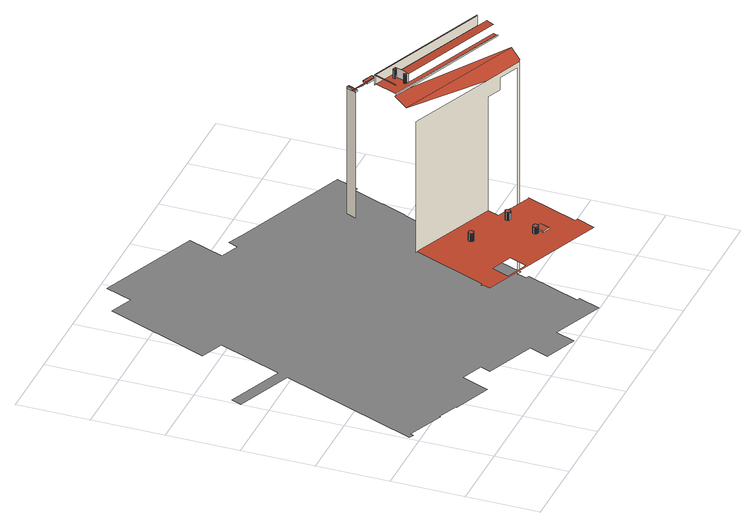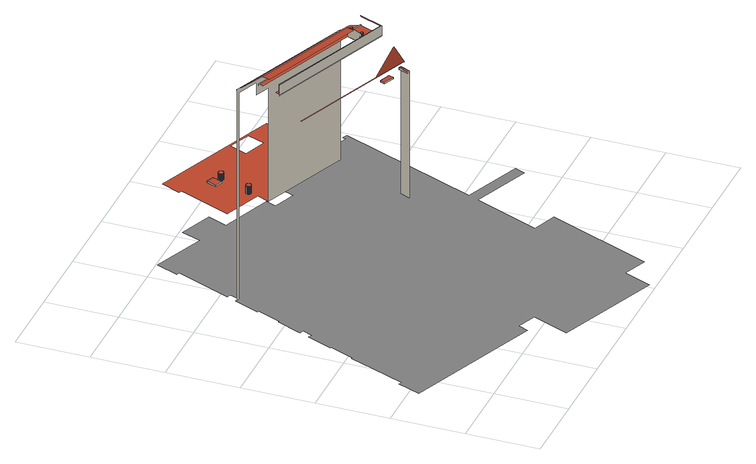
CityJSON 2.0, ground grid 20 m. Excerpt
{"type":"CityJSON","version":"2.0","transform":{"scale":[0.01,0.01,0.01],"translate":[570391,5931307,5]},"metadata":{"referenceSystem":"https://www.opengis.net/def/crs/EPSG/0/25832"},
"CityObjects":{
"building1":{"type":"Building","attributes":{"Grundfläche 2D":"7410.636134","Grundhöhe NN":"5.742"},"children":["building1-1","building1-2","building1-3","building1-4","building1-5","building1-6","building1-7","building1-8"],"geometry":[{"type":"MultiSurface","lod":"3","boundaries":[[[0,1,2,3,4,5,6,7,8,9,10,11,12,13,14,15,16,17,18,19,20,21,22],[23,24,25,26]],[[27,28,29,30,31,32,33,34,35,36]],[[37,38,39,40,41,42,43]],[[44,38,37,45]],[[46,7,6,5,4,47,48,49,50,51,52,53,54,55,56,57,58,59,60,61,62,63]],[[64,65,66,67,68,69,70,71,72,73]],[[74,75,76,77]],[[78,79,80,81,82,83,84]],[[85,86,87,88,89,90,91,92,93,94,95,96,97,98,99,55,54,100,101,102,103,104,105,106,107,108,109,110,111,112,113,114,115,116,117,118,119,120,121,122,123,124,125,126,127,128,129,130,131,132,133,134,135,136,137,138,139,140,141,142,143,144,145,146,147,148,149]],[[150,151,152,153,154,29,28,27,36,155]],[[57,156,157,34,33,32,158,58]],[[39,38,44,159,160,161,162,163,164,40]],[[161,160,78,84]],[[41,165,166,167,43,42]],[[168,169,170,81,80,79]],[[171,172,173,174,175,170,169,168,176,177]],[[65,64,73,178,179,180,181,182,67,66]]],"semantics":{"surfaces":[{"type":"RoofSurface"},{"type":"WallSurface"},{"type":"GroundSurface"}],"values":[0,0,1,1,1,0,1,0,2,1,0,0,1,0,1,1,0]}}]},
"building1-1":{"type":"BuildingInstallation","parents":["building1"],"geometry":[{"type":"MultiSurface","lod":"3","boundaries":[[[183,184,185,186,187,188,189,190,191,192,193,194,195,196,197,198,199,200,201,202,203,204,205,206,207,208,209,210,211,212,213,214,215,216,217,218,219,220,221,222,223,224,225,226,227,228,229,230]],[[189,188,231,232]],[[190,189,232,233]],[[191,190,233,234]],[[192,191,234,235]],[[186,185,236,237]],[[187,186,237,238]],[[188,187,238,231]],[[193,192,235,239]],[[194,193,239,240]],[[195,194,240,241]],[[196,195,241,242]],[[197,196,242,243]],[[198,197,243,244]],[[199,198,244,245]],[[200,199,245,246]],[[201,200,246,247]],[[202,201,247,248]],[[203,202,248,249]],[[204,203,249,250]],[[205,204,250,251]],[[206,205,251,252]],[[207,206,252,253]],[[208,207,253,254]],[[209,208,254,255]],[[210,209,255,256]],[[211,210,256,257]],[[212,211,257,258]],[[213,212,258,259]],[[214,213,259,260]],[[215,214,260,261]],[[216,215,261,262]],[[217,216,262,263]],[[218,217,263,264]],[[219,218,264,265]],[[220,219,265,266]],[[221,220,266,267]],[[222,221,267,268]],[[223,222,268,269]],[[224,223,269,270]],[[225,224,270,271]],[[226,225,271,272]],[[227,226,272,273]],[[228,227,273,274]],[[229,228,274,275]],[[230,229,275,276]],[[183,230,276,277]],[[184,183,277,278]],[[185,184,278,236]]],"semantics":{"surfaces":[{"type":"RoofSurface"},{"type":"WallSurface"}],"values":[0,1,1,1,1,1,1,1,1,1,1,1,1,1,1,1,1,1,1,1,1,1,1,1,1,1,1,1,1,1,1,1,1,1,1,1,1,1,1,1,1,1,1,1,1,1,1,1,1]}}]},
"building1-2":{"type":"BuildingInstallation","parents":["building1"],"geometry":[{"type":"MultiSurface","lod":"3","boundaries":[[[279,280,281,282,283,284,285,286,287,288,289,290,291,292,293,294,295,296,297,298,299,300,301,302,303,304,305,306,307,308,309,310,311,312,313,314,315,316,317,318,319,320,321,322,323,324,325,326,327,328,329]],[[283,282,330,331]],[[284,283,331,332]],[[285,284,332,333]],[[286,285,333,334]],[[281,280,335,336]],[[282,281,336,330]],[[287,286,334,337]],[[288,287,337,338]],[[289,288,338,339]],[[290,289,339,340]],[[291,290,340,341]],[[292,291,341,342]],[[293,292,342,343]],[[294,293,343,344]],[[295,294,344,345]],[[296,295,345,346]],[[297,296,346,347]],[[298,297,347,348]],[[299,298,348,349]],[[300,299,349,350]],[[301,300,350,351]],[[302,301,351,352]],[[303,302,352,353]],[[304,303,353,354]],[[305,304,354,355]],[[306,305,355,356]],[[307,306,356,357]],[[308,307,357,358]],[[309,308,358,359]],[[310,309,359,360]],[[311,310,360,361]],[[312,311,361,362]],[[313,312,362,363]],[[314,313,363,364]],[[315,314,364,365]],[[316,315,365,366]],[[317,316,366,367]],[[368,319,318,317,367,369]],[[320,319,368,370]],[[321,320,370,371]],[[322,321,371,372]],[[323,322,372,373]],[[324,323,373,374]],[[325,324,374,375]],[[326,325,375,376]],[[327,326,376,377]],[[328,327,377,378]],[[329,328,378,379]],[[279,329,379,380]],[[280,279,380,335]]],"semantics":{"surfaces":[{"type":"RoofSurface"},{"type":"WallSurface"}],"values":[0,1,1,1,1,1,1,1,1,1,1,1,1,1,1,1,1,1,1,1,1,1,1,1,1,1,1,1,1,1,1,1,1,1,1,1,1,1,1,1,1,1,1,1,1,1,1,1,1,1,1]}}]},
"building1-3":{"type":"BuildingInstallation","parents":["building1"],"geometry":[{"type":"MultiSurface","lod":"3","boundaries":[[[381,382,383,384,385,386,387,388,389,390,391,392,393,394,395,396,397,398,399,400,401,402,403,404,405,406,407,408,409,410,411,412,413,414,415,416,417,418,419,420,421,422,423,424,425,426,427,428]],[[390,389,429,430]],[[391,390,430,431]],[[392,391,431,432]],[[393,392,432,433]],[[394,393,433,434]],[[388,387,435,436]],[[389,388,436,429]],[[395,394,434,437]],[[396,395,437,438]],[[397,396,438,439]],[[398,397,439,440]],[[399,398,440,441]],[[400,399,441,442]],[[401,400,442,443]],[[402,401,443,444]],[[403,402,444,445]],[[404,403,445,446]],[[405,404,446,447]],[[406,405,447,448]],[[407,406,448,449]],[[408,407,449,450]],[[409,408,450,451]],[[410,409,451,452]],[[411,410,452,453]],[[412,411,453,454]],[[413,412,454,455]],[[414,413,455,456]],[[415,414,456,457]],[[416,415,457,458]],[[417,416,458,459]],[[418,417,459,460]],[[419,418,460,461]],[[420,419,461,462]],[[421,420,462,463]],[[422,421,463,464]],[[423,422,464,465]],[[424,423,465,466]],[[425,424,466,467]],[[426,425,467,468]],[[427,426,468,469]],[[428,427,469,470]],[[381,428,470,471]],[[382,381,471,472]],[[383,382,472,473]],[[384,383,473,474]],[[385,384,474,475]],[[386,385,475,476]],[[387,386,476,435]]],"semantics":{"surfaces":[{"type":"RoofSurface"},{"type":"WallSurface"}],"values":[0,1,1,1,1,1,1,1,1,1,1,1,1,1,1,1,1,1,1,1,1,1,1,1,1,1,1,1,1,1,1,1,1,1,1,1,1,1,1,1,1,1,1,1,1,1,1,1,1]}}]},
"building1-4":{"type":"BuildingInstallation","parents":["building1"],"geometry":[{"type":"MultiSurface","lod":"3","boundaries":[[[477,478,479,480,481,482,483,484,485,486,487,488,489,490,491,492,493,494,495,496,497,498,499,500,501,502,503,504,505,506,507,508,509,510,511,512,513,514,515,516,517,518,519,520,521,522,523,524]],[[482,481,525,526]],[[483,482,526,527]],[[484,483,527,528]],[[478,477,529,530]],[[479,478,530,531]],[[480,479,531,532]],[[481,480,532,525]],[[485,484,528,533]],[[486,485,533,534]],[[487,486,534,535]],[[488,487,535,536]],[[489,488,536,537]],[[490,489,537,538]],[[491,490,538,539]],[[492,491,539,540]],[[493,492,540,541]],[[494,493,541,542]],[[495,494,542,543]],[[496,495,543,544]],[[497,496,544,545]],[[498,497,545,546]],[[499,498,546,547]],[[500,499,547,548]],[[501,500,548,549]],[[502,501,549,550]],[[503,502,550,551]],[[504,503,551,552]],[[505,504,552,553]],[[506,505,553,554]],[[507,506,554,555]],[[508,507,555,556]],[[509,508,556,557]],[[510,509,557,558]],[[511,510,558,559]],[[512,511,559,560]],[[513,512,560,561]],[[514,513,561,562]],[[515,514,562,563]],[[516,515,563,564]],[[517,516,564,565]],[[518,517,565,566]],[[519,518,566,567]],[[520,519,567,568]],[[521,520,568,569]],[[522,521,569,570]],[[523,522,570,571]],[[524,523,571,572]],[[477,524,572,529]]],"semantics":{"surfaces":[{"type":"RoofSurface"},{"type":"WallSurface"}],"values":[0,1,1,1,1,1,1,1,1,1,1,1,1,1,1,1,1,1,1,1,1,1,1,1,1,1,1,1,1,1,1,1,1,1,1,1,1,1,1,1,1,1,1,1,1,1,1,1,1]}}]},
"building1-5":{"type":"BuildingInstallation","parents":["building1"],"geometry":[{"type":"MultiSurface","lod":"3","boundaries":[[[573,574,575,576]],[[577,578,574,573]],[[578,579,575,574]],[[579,580,576,575]],[[580,577,573,576]]],"semantics":{"surfaces":[{"type":"RoofSurface"},{"type":"WallSurface"}],"values":[0,1,1,1,1]}}]},
"building1-6":{"type":"BuildingInstallation","parents":["building1"],"geometry":[{"type":"MultiSurface","lod":"3","boundaries":[[[581,582,583,584]],[[585,582,581,77]],[[585,586,583,582]],[[74,584,583,586]],[[77,581,584,74]]],"semantics":{"surfaces":[{"type":"RoofSurface"},{"type":"WallSurface"}],"values":[0,1,1,1,1]}}]},
"building1-7":{"type":"BuildingInstallation","parents":["building1"],"geometry":[{"type":"MultiSurface","lod":"3","boundaries":[[[587,588,589,590,591,592,593,594,595,596,597,598,599,600,601,602,603,604,605,606,607,608,609,610,611,612,613,614,615,616,617,618,619,620,621,622,623,624,625,626,627,628,629,630,631,632,633,634]],[[635,636,595,594]],[[636,637,596,595]],[[637,638,597,596]],[[638,639,598,597]],[[640,641,592,591]],[[641,642,593,592]],[[642,635,594,593]],[[639,643,599,598]],[[643,644,600,599]],[[644,645,601,600]],[[602,601,645,646]],[[646,647,603,602]],[[647,648,604,603]],[[605,604,648,649]],[[649,650,606,605]],[[650,651,607,606]],[[651,652,608,607]],[[652,653,609,608]],[[653,654,610,609]],[[654,655,611,610]],[[655,656,612,611]],[[656,657,613,612]],[[657,658,614,613]],[[658,659,615,614]],[[616,615,659,660]],[[660,661,617,616]],[[661,662,618,617]],[[662,663,619,618]],[[663,664,620,619]],[[664,665,621,620]],[[665,666,622,621]],[[666,667,623,622]],[[667,668,624,623]],[[668,669,625,624]],[[669,670,626,625]],[[670,671,627,626]],[[671,672,628,627]],[[672,673,629,628]],[[673,674,630,629]],[[674,675,631,630]],[[675,676,632,631]],[[676,677,633,632]],[[677,678,634,633]],[[678,679,587,634]],[[679,680,588,587]],[[680,681,589,588]],[[681,682,590,589]],[[591,590,682,640]]],"semantics":{"surfaces":[{"type":"RoofSurface"},{"type":"WallSurface"}],"values":[0,1,1,1,1,1,1,1,1,1,1,1,1,1,1,1,1,1,1,1,1,1,1,1,1,1,1,1,1,1,1,1,1,1,1,1,1,1,1,1,1,1,1,1,1,1,1,1,1]}}]},
"building1-8":{"type":"BuildingInstallation","parents":["building1"],"geometry":[{"type":"MultiSurface","lod":"3","boundaries":[[[683,684,685,686]],[[686,685,687,688]],[[683,686,688,689]],[[689,690,684,683]],[[690,687,685,684]]],"semantics":{"surfaces":[{"type":"RoofSurface"},{"type":"WallSurface"}],"values":[0,1,1,1,1]}}]}
},
"vertices":[
[7476,2377,2454],[7428,2396,2454],[7426,2397,2454],[7021,2564,2454],[7151,2896,2454],[4757,3857,2454],[4752,3859,2454],[4737,3865,2454],[3908,1804,2454],[3851,1827,2454],[3847,1828,2454],[3847,1825,2454],[3835,1792,2454],[3858,1782,2454],[3868,1778,2454],[3781,1563,2454],[7344,142,2454],[7557,672,2454],[7551,674,2454],[7481,701,2454],[8062,2146,2454],[8035,2157,2454],[8034,2157,2454],[5087,1107,2454],[4482,1347,2454],[4667,1814,2454],[5272,1574,2454],[5381,4383,6734],[5017,4527,6734],[5008,4531,6734],[4972,4544,6734],[4832,4190,6563],[4829,4182,6559],[4873,4164,6559],[8388,2745,6558],[8346,2768,6561],[5431,4363,6734],[5801,4851,7023],[5801,4851,6763],[5647,4458,6763],[5638,4436,6763],[5638,4436,7023],[5647,4458,7025],[5720,4645,7045],[5802,4853,6763],[5802,4853,7023],[4737,3865,2442],[7151,2896,5792],[7236,2862,5792],[7567,2729,5792],[7567,2729,6152],[7609,2712,6152],[8106,2512,6152],[8158,2491,6152],[8158,2491,74],[8224,2465,74],[8224,2465,6285],[8158,2491,6285],[7151,2896,6285],[4757,3857,6285],[4752,3859,6285],[4737,3865,6284],[4708,3877,6284],[4708,3877,2442],[5640,5836,6285],[5636,5837,6285],[5593,5854,6285],[5556,5869,6285],[5560,5879,6276],[5517,5896,6276],[5506,5868,6300],[5387,5571,6559],[5428,5554,6559],[6473,5503,6285],[5751,6117,6147],[5751,6117,2458],[5644,5846,2458],[5644,5846,6147],[8742,3789,7038],[8778,3808,7038],[5285,5202,7038],[5273,5207,7038],[5008,4531,7038],[5047,4554,7038],[5289,5165,7038],[9466,5430,74],[9331,5088,74],[9194,4743,74],[9148,4761,74],[9079,4788,74],[8967,4519,74],[8966,4518,74],[9031,4492,74],[9076,4477,74],[9062,4444,74],[8804,3798,74],[8778,3808,74],[8508,3143,74],[8540,3130,74],[8271,2447,74],[8158,2489,74],[8058,2218,74],[8084,2209,74],[8155,2183,74],[7551,674,74],[7557,672,74],[7639,646,74],[7394,34,74],[5957,608,74],[5750,74,74],[4842,424,74],[5058,967,74],[3672,1521,74],[3788,1802,74],[3176,2045,74],[2885,1316,74],[2871,1278,74],[1816,1687,74],[1828,1723,74],[1265,1947,74],[1251,1915,74],[245,2322,74],[236,2302,74],[215,2239,74],[213,2240,74],[80,2291,74],[1616,6131,74],[23,6763,74],[137,7047,74],[1728,6411,74],[2448,8210,74],[1789,8464,74],[2936,11310,74],[3584,11048,74],[3886,11802,74],[6712,10676,74],[6317,9665,74],[6847,9457,74],[6954,9721,74],[7363,9559,74],[7716,9418,74],[10665,8245,74],[10428,7628,74],[10355,7658,74],[10343,7663,74],[9990,6781,74],[10001,6777,74],[9730,6098,74],[9703,6108,74],[9434,5443,74],[8508,3143,6734],[8508,3143,6763],[8499,3146,6763],[5008,4531,6763],[5008,4531,6739],[8499,3146,6734],[8231,2483,6301],[8283,2477,6311],[4870,4158,6554],[8703,3693,6763],[8742,3789,6763],[5289,5165,6763],[5047,4554,6763],[8493,3175,6763],[8535,3279,6763],[8535,3279,7023],[8591,3417,7038],[8619,3486,7045],[8778,3808,6763],[5285,5202,6763],[5273,5207,6763],[8761,3814,6734],[5526,5106,6734],[5285,5202,6734],[5273,5207,6734],[5273,5207,6748],[8778,3808,6756],[8778,3808,6734],[8966,4507,6285],[8996,4495,6285],[9028,4483,6285],[9031,4492,6285],[5560,5879,6285],
[5758,2852,2684],[5750,2858,2684],[5741,2863,2684],[5733,2867,2684],[5724,2869,2684],[5716,2870,2684],[5707,2870,2684],[5699,2870,2684],[5690,2868,2684],[5680,2865,2684],[5671,2860,2684],[5663,2854,2684],[5655,2847,2684],[5648,2838,2684],[5642,2829,2684],[5638,2819,2684],[5636,2809,2684],[5634,2799,2684],[5635,2789,2684],[5636,2780,2684],[5638,2772,2684],[5641,2764,2684],[5645,2757,2684],[5650,2749,2684],[5657,2742,2684],[5664,2736,2684],[5672,2730,2684],[5682,2726,2684],[5692,2723,2684],[5703,2721,2684],[5714,2721,2684],[5724,2722,2684],[5734,2725,2684],[5744,2729,2684],[5752,2734,2684],[5759,2740,2684],[5766,2746,2684],[5771,2753,2684],[5775,2760,2684],[5779,2768,2684],[5782,2777,2684],[5784,2786,2684],[5784,2796,2684],[5783,2807,2684],[5781,2817,2684],[5777,2827,2684],[5772,2837,2684],[5766,2845,2684],[5716,2870,2454],[5707,2870,2454],[5699,2870,2454],[5690,2868,2454],[5680,2865,2454],[5741,2863,2454],[5733,2867,2454],[5724,2869,2454],[5671,2860,2454],[5663,2854,2454],[5655,2847,2454],[5648,2838,2454],[5642,2829,2454],[5638,2819,2454],[5636,2809,2454],[5634,2799,2454],[5635,2789,2454],[5636,2780,2454],[5638,2772,2454],[5641,2764,2454],[5645,2757,2454],[5650,2749,2454],[5657,2742,2454],[5664,2736,2454],[5672,2730,2454],[5682,2726,2454],[5692,2723,2454],[5703,2721,2454],[5714,2721,2454],[5724,2722,2454],[5734,2725,2454],[5744,2729,2454],[5752,2734,2454],[5759,2740,2454],[5766,2746,2454],[5771,2753,2454],[5775,2760,2454],[5779,2768,2454],[5782,2777,2454],[5784,2786,2454],[5784,2796,2454],[5783,2807,2454],[5781,2817,2454],[5777,2827,2454],[5772,2837,2454],[5766,2845,2454],[5758,2852,2454],[5750,2858,2454],
[5586,4482,7018],[5590,4479,7018],[5594,4478,7018],[5598,4477,7018],[5603,4477,7018],[5607,4477,7018],[5611,4478,7018],[5616,4479,7018],[5621,4481,7018],[5625,4484,7018],[5629,4487,7018],[5633,4491,7018],[5636,4496,7018],[5638,4500,7018],[5640,4505,7018],[5641,4510,7018],[5641,4515,7018],[5640,4520,7018],[5639,4524,7018],[5638,4528,7018],[5636,4532,7018],[5634,4536,7018],[5631,4539,7018],[5628,4543,7018],[5623,4546,7018],[5619,4548,7018],[5614,4550,7018],[5609,4551,7018],[5603,4551,7018],[5598,4551,7018],[5593,4550,7018],[5588,4548,7018],[5586,4547,7018],[5584,4546,7018],[5580,4543,7018],[5577,4540,7018],[5574,4537,7018],[5572,4534,7018],[5570,4530,7018],[5568,4526,7018],[5568,4525,7018],[5568,4524,7018],[5567,4521,7018],[5566,4516,7018],[5567,4511,7018],[5567,4505,7018],[5569,4500,7018],[5571,4496,7018],[5574,4491,7018],[5578,4487,7018],[5582,4484,7018],[5598,4477,6763],[5603,4477,6763],[5607,4477,6763],[5611,4478,6763],[5616,4479,6763],[5590,4479,6763],[5594,4478,6763],[5621,4481,6763],[5625,4484,6763],[5629,4487,6763],[5633,4491,6763],[5636,4496,6763],[5638,4500,6763],[5640,4505,6763],[5641,4510,6763],[5641,4515,6763],[5640,4520,6763],[5639,4524,6763],[5638,4528,6763],[5636,4532,6763],[5634,4536,6763],[5631,4539,6763],[5628,4543,6763],[5623,4546,6763],[5619,4548,6763],[5614,4550,6763],[5609,4551,6763],[5603,4551,6763],[5598,4551,6763],[5593,4550,6763],[5588,4548,6763],[5586,4547,6763],[5584,4546,6763],[5580,4543,6763],[5577,4540,6763],[5574,4537,6763],[5572,4534,6763],[5570,4530,6763],[5568,4525,6763],[5568,4526,6763],[5568,4524,6763],[5567,4521,6763],[5566,4516,6763],[5567,4511,6763],[5567,4505,6763],[5569,4500,6763],[5571,4496,6763],[5574,4491,6763],[5578,4487,6763],[5582,4484,6763],[5586,4482,6763],
[6681,1449,2651],[6676,1459,2651],[6671,1468,2651],[6664,1476,2651],[6657,1483,2651],[6649,1488,2651],[6640,1493,2651],[6632,1496,2651],[6624,1498,2651],[6616,1499,2651],[6607,1499,2651],[6598,1498,2651],[6588,1496,2651],[6579,1492,2651],[6569,1487,2651],[6561,1481,2651],[6553,1473,2651],[6547,1465,2651],[6542,1455,2651],[6538,1446,2651],[6536,1436,2651],[6535,1426,2651],[6535,1417,2651],[6537,1408,2651],[6539,1400,2651],[6542,1392,2651],[6547,1384,2651],[6552,1377,2651],[6559,1370,2651],[6567,1363,2651],[6576,1358,2651],[6585,1354,2651],[6596,1351,2651],[6606,1350,2651],[6617,1350,2651],[6627,1352,2651],[6637,1355,2651],[6646,1359,2651],[6654,1364,2651],[6661,1369,2651],[6666,1375,2651],[6671,1382,2651],[6676,1390,2651],[6680,1398,2651],[6683,1407,2651],[6684,1417,2651],[6685,1428,2651],[6683,1438,2651],[6624,1498,2454],[6616,1499,2454],[6607,1499,2454],[6598,1498,2454],[6588,1496,2454],[6579,1492,2454],[6640,1493,2454],[6632,1496,2454],[6569,1487,2454],[6561,1481,2454],[6553,1473,2454],[6547,1465,2454],[6542,1455,2454],[6538,1446,2454],[6536,1436,2454],[6535,1426,2454],[6535,1417,2454],[6537,1408,2454],[6539,1400,2454],[6542,1392,2454],[6547,1384,2454],[6552,1377,2454],[6559,1370,2454],[6567,1363,2454],[6576,1358,2454],[6585,1354,2454],[6596,1351,2454],[6606,1350,2454],[6617,1350,2454],[6627,1352,2454],[6637,1355,2454],[6646,1359,2454],[6654,1364,2454],[6661,1369,2454],[6666,1375,2454],[6671,1382,2454],[6676,1390,2454],[6680,1398,2454],[6683,1407,2454],[6684,1417,2454],[6685,1428,2454],[6683,1438,2454],[6681,1449,2454],[6676,1459,2454],[6671,1468,2454],[6664,1476,2454],[6657,1483,2454],[6649,1488,2454],
[5714,4805,7018],[5719,4803,7018],[5724,4802,7018],[5728,4801,7018],[5732,4801,7018],[5737,4802,7018],[5741,4803,7018],[5745,4804,7018],[5750,4807,7018],[5754,4809,7018],[5758,4813,7018],[5761,4817,7018],[5764,4822,7018],[5767,4827,7018],[5768,4832,7018],[5769,4837,7018],[5769,4842,7018],[5768,4847,7018],[5767,4852,7018],[5765,4856,7018],[5763,4860,7018],[5760,4863,7018],[5757,4867,7018],[5754,4870,7018],[5749,4872,7018],[5745,4875,7018],[5740,4876,7018],[5734,4877,7018],[5729,4877,7018],[5723,4877,7018],[5718,4875,7018],[5713,4873,7018],[5709,4871,7018],[5705,4867,7018],[5702,4864,7018],[5699,4861,7018],[5697,4857,7018],[5695,4853,7018],[5694,4849,7018],[5693,4844,7018],[5693,4839,7018],[5693,4834,7018],[5694,4829,7018],[5696,4824,7018],[5699,4819,7018],[5702,4814,7018],[5706,4811,7018],[5710,4807,7018],[5732,4801,6763],[5737,4802,6763],[5741,4803,6763],[5745,4804,6763],[5714,4805,6763],[5719,4803,6763],[5724,4802,6763],[5728,4801,6763],[5750,4807,6763],[5754,4809,6763],[5758,4813,6763],[5761,4817,6763],[5764,4822,6763],[5767,4827,6763],[5768,4832,6763],[5769,4837,6763],[5769,4842,6763],[5768,4847,6763],[5767,4852,6763],[5765,4856,6763],[5763,4860,6763],[5760,4863,6763],[5757,4867,6763],[5754,4870,6763],[5749,4872,6763],[5745,4875,6763],[5740,4876,6763],[5734,4877,6763],[5729,4877,6763],[5723,4877,6763],[5718,4875,6763],[5713,4873,6763],[5709,4871,6763],[5705,4867,6763],[5702,4864,6763],[5699,4861,6763],[5697,4857,6763],[5695,4853,6763],[5694,4849,6763],[5693,4844,6763],[5693,4839,6763],[5693,4834,6763],[5694,4829,6763],[5696,4824,6763],[5699,4819,6763],[5702,4814,6763],[5706,4811,6763],[5710,4807,6763],
[6986,1428,2494],[6772,1510,2494],[6668,1237,2494],[6882,1155,2494],[6986,1428,2454],[6772,1510,2454],[6668,1237,2454],[6882,1155,2454],
[5644,5846,6198],[5702,5822,6198],[5811,6092,6198],[5751,6117,6198],[5702,5822,6147],[5811,6092,6147],
[7020,2336,2682],[7014,2344,2682],[7006,2352,2682],[6998,2358,2682],[6990,2362,2682],[6981,2366,2682],[6972,2368,2682],[6964,2370,2682],[6956,2370,2682],[6947,2369,2682],[6938,2367,2682],[6928,2364,2682],[6919,2360,2682],[6910,2354,2682],[6903,2346,2682],[6896,2338,2682],[6890,2329,2682],[6886,2319,2682],[6883,2309,2682],[6882,2299,2682],[6882,2289,2682],[6883,2280,2682],[6886,2271,2682],[6889,2263,2682],[6893,2256,2682],[6898,2248,2682],[6904,2241,2682],[6911,2235,2682],[6920,2229,2682],[6929,2225,2682],[6940,2222,2682],[6950,2220,2682],[6961,2220,2682],[6972,2221,2682],[6982,2224,2682],[6991,2228,2682],[7000,2233,2682],[7007,2238,2682],[7013,2245,2682],[7019,2251,2682],[7023,2258,2682],[7027,2267,2682],[7030,2275,2682],[7032,2285,2682],[7032,2295,2682],[7031,2306,2682],[7029,2316,2682],[7025,2326,2682],[6964,2370,2454],[6956,2370,2454],[6947,2369,2454],[6938,2367,2454],[6928,2364,2454],[6990,2362,2454],[6981,2366,2454],[6972,2368,2454],[6919,2360,2454],[6910,2354,2454],[6903,2346,2454],[6896,2338,2454],[6890,2329,2454],[6886,2319,2454],[6883,2309,2454],[6882,2299,2454],[6882,2289,2454],[6883,2280,2454],[6886,2271,2454],[6889,2263,2454],[6893,2256,2454],[6898,2248,2454],[6904,2241,2454],[6911,2235,2454],[6920,2229,2454],[6929,2225,2454],[6940,2222,2454],[6950,2220,2454],[6961,2220,2454],[6972,2221,2454],[6982,2224,2454],[6991,2228,2454],[7000,2233,2454],[7007,2238,2454],[7013,2245,2454],[7019,2251,2454],[7023,2258,2454],[7027,2267,2454],[7030,2275,2454],[7032,2285,2454],[7032,2295,2454],[7031,2306,2454],[7029,2316,2454],[7025,2326,2454],[7020,2336,2454],[7014,2344,2454],[7006,2352,2454],[6998,2358,2454],
[6417,5601,6196],[6467,5731,6196],[6169,5846,6196],[6119,5716,6196],[6169,5846,6147],[6119,5716,6147],[6417,5601,6147],[6467,5731,6147]
]}
